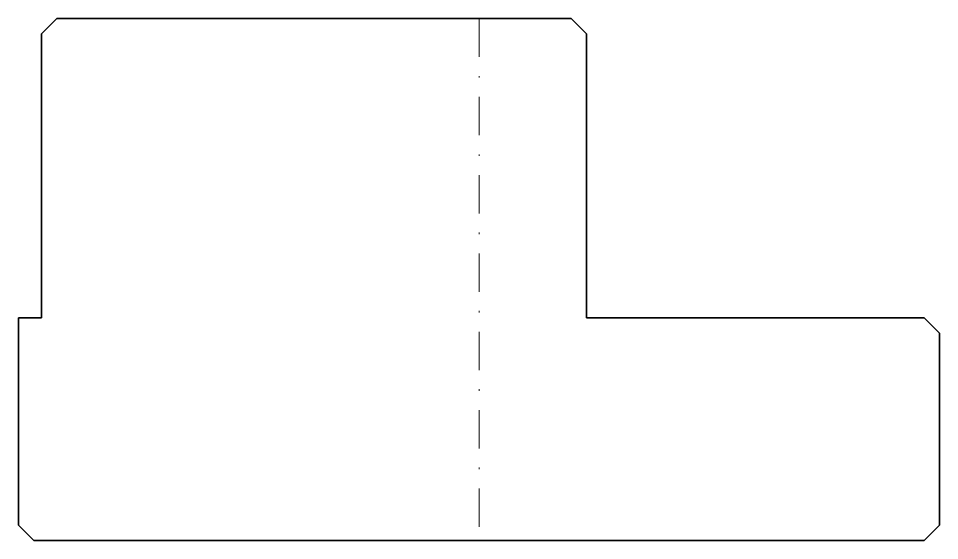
# Model space of a CAD drawing. Header units: millimetres. Extents: x -30 to 30, y 0 to 34.
import ezdxf

# ---------------------------------------------------------------- set-up
doc = ezdxf.new("R2010")
doc.units = ezdxf.units.MM
doc.header["$LTSCALE"] = 5
doc.linetypes.add('AUSGEZOGEN', pattern=[0])
doc.linetypes.add('DASHDOT', pattern=[1, 0.5, -0.25, 0, -0.25])
doc.layers.add('2', color=7, linetype='Continuous')

# ---------------------------------------------------------------- blocks, each defined once
blk = doc.blocks.new('20200_nNn00')
at = {"layer": '2', "color": 7, "linetype": 'AUSGEZOGEN', "lineweight": 35}
for p, q in [((-28.5, 33), (-27.5, 34)), ((-27.5, 34), (6, 34)), ((6, 34), (7, 33)), ((-28.5, 14.5), (-28.5, 33)), ((7, 33), (7, 14.5)), ((-30, 1), (-30, 14.5)), ((-30, 14.5), (-28.5, 14.5)), ((7, 14.5), (29, 14.5)), ((29, 14.5), (30, 13.5)), ((30, 13.5), (30, 1)), ((-29, 0), (-30, 1)), ((30, 1), (29, 0)), ((29, 0), (-29, 0))]:
    blk.add_line(p, q, dxfattribs=at)

msp = doc.modelspace()

# ---------------------------------------------------------------- linework, layer by layer
at = {"layer": '2', "color": 7, "linetype": 'DASHDOT', "lineweight": 18}
msp.add_line((0, 34), (0, 0), dxfattribs=at)

# ---------------------------------------------------------------- block references
msp.add_blockref('20200_nNn00', (0, 0))

doc.saveas('drawing.dxf')
